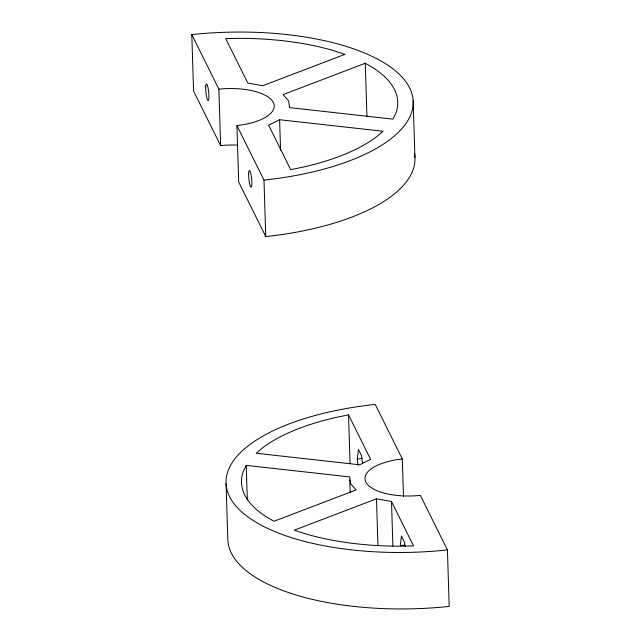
<?xml version="1.0" encoding="UTF-8"?>
<svg xmlns="http://www.w3.org/2000/svg" width="641" height="641" viewBox="0 0 641 641"><rect width="100%" height="100%" fill="white"/><g stroke="black" fill="none" stroke-linecap="round" stroke-linejoin="round"><path stroke-width="0.96" d="M358.031 464.997L357.293 459.052L358.455 449.485L361.588 455.791L362.566 463.723M246.232 465.382L243.468 471.087A169.929 68.843 -1.8 0 0 266.095 516.702L273.963 521.277L356.132 489.924L350.619 483.667L349.682 476.92L246.232 465.382L247.322 500.052M279.604 119.731L268.627 125.171L290.702 169.665L302.961 167.157A169.929 68.843 -1.8 0 0 376.78 136.589L383.054 131.269L279.604 119.731L280.574 150.443M365.266 63.251L283.098 94.604L288.61 100.861L289.548 107.608L392.989 119.146L395.761 113.441A169.929 68.843 -1.8 0 0 373.134 67.826L365.266 63.251L366.948 116.75M376.483 498.81L294.315 530.163L304.972 533.673A169.929 68.843 -1.8 0 0 400.168 546.196L413.557 545.964L391.491 501.478L376.483 498.81L377.95 545.371M348.528 414.863L336.269 417.371A169.929 68.843 -1.8 0 0 262.449 447.947L256.176 453.259L359.617 464.797L370.594 459.357L348.528 414.863L350.05 463.411M357.293 459.052L362.029 458.547M405 545.138L400.28 545.643L401.442 536.076L404.567 542.382L405.064 546.356M414.511 153.608A185.393 75.109 -1.8 0 1 265.751 236.569L263.98 180.105A185.393 75.109 -1.8 0 0 409.655 87.945A185.393 75.109 -1.8 0 0 191.803 34.59L218.869 89.163L220.64 145.627A46.344 18.781 -1.8 0 1 237.867 145.114M218.869 89.163A46.344 18.781 -1.8 0 1 273.33 102.496A46.344 18.781 -1.8 0 1 236.914 125.54L263.98 180.105M403.493 496.639L402.316 458.996L375.249 404.431A185.393 75.109 -1.8 0 0 229.566 496.591A185.393 75.109 -1.8 0 0 447.426 549.938L449.197 606.41A185.393 75.109 -1.8 0 1 227.835 540.131L226.065 483.659M447.426 549.938L420.36 495.373A46.344 18.781 -1.8 0 1 365.891 482.032A46.344 18.781 -1.8 0 1 402.316 458.996M220.64 145.627L193.574 91.062L191.803 34.59M265.751 236.569L238.684 182.004L236.914 125.54M413.165 100.869L414.935 157.341M391.491 501.478L392.885 546.06M349.77 479.893L350.178 492.769M344.906 54.365L262.738 85.726L247.811 83.058L225.672 38.564L239.061 38.332A169.929 68.843 -1.8 0 1 334.257 50.855L344.906 54.365M205.665 87.152A8.341 1.386 83.9 0 0 207.948 100.493A8.341 1.386 83.9 0 0 208.277 89.211A8.341 1.386 83.9 0 0 205.665 87.152M248.62 173.743A8.341 1.386 83.9 0 0 250.903 187.092A8.341 1.386 83.9 0 0 251.232 175.802A8.341 1.386 83.9 0 0 248.62 173.743"/></g></svg>
